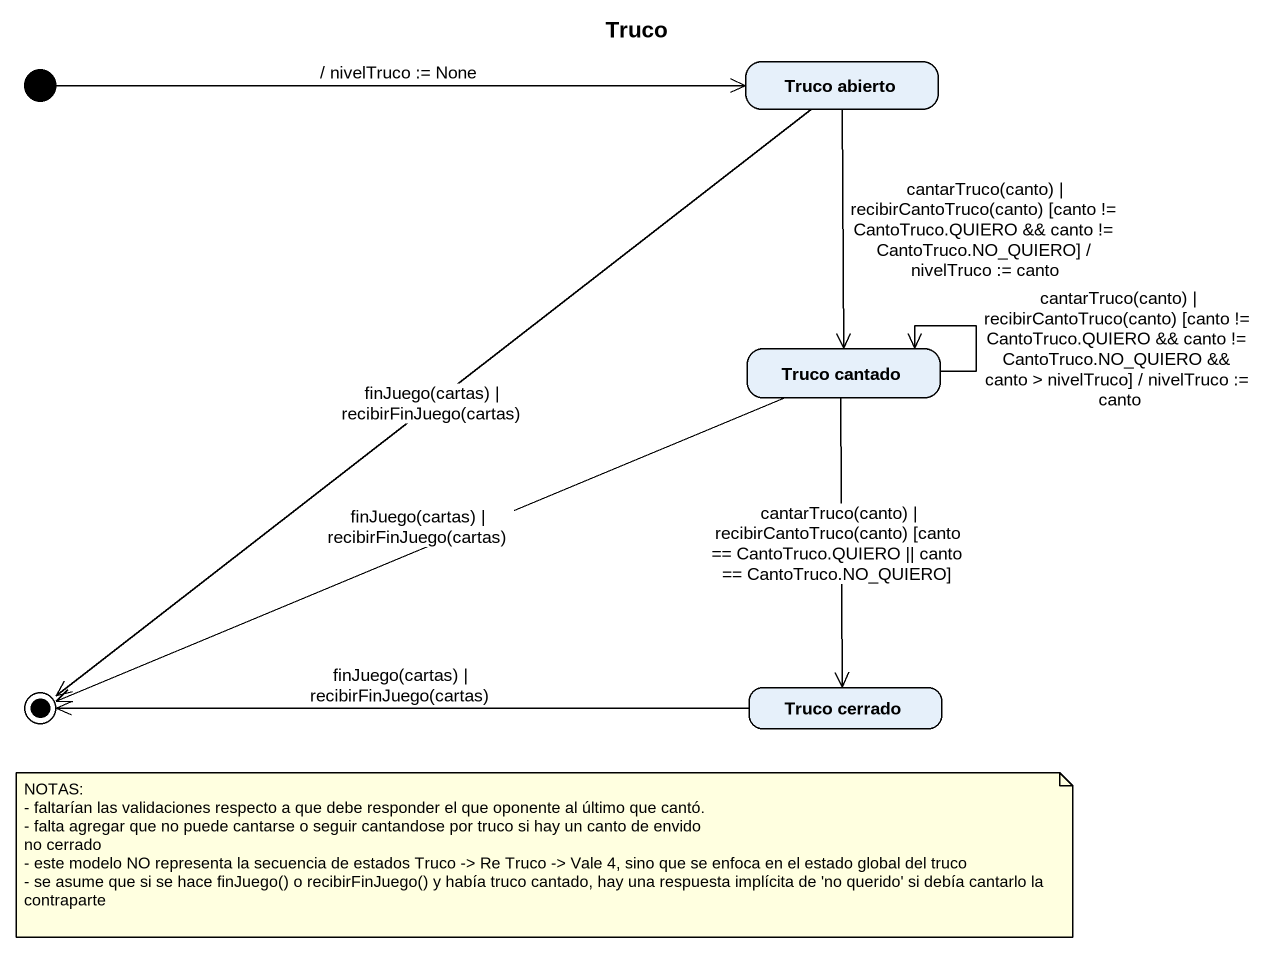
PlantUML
@startuml
title Truco
hide empty description
state "Truco abierto" as Truco_abierto
state "Truco cantado" as Truco_cantado
state "Truco cerrado" as Truco_cerrado
[*] -right-> Truco_abierto : / nivelTruco := None
Truco_abierto --> Truco_cantado : cantarTruco(canto) | recibirCantoTruco(canto) [canto != CantoTruco.QUIERO && canto != CantoTruco.NO_QUIERO] / nivelTruco := canto
Truco_cantado --> Truco_cantado : cantarTruco(canto) | recibirCantoTruco(canto) [canto != CantoTruco.QUIERO && canto != CantoTruco.NO_QUIERO && canto > nivelTruco] / nivelTruco := canto
Truco_cantado --> Truco_cerrado : cantarTruco(canto) | recibirCantoTruco(canto) [canto == CantoTruco.QUIERO || canto == CantoTruco.NO_QUIERO]
Truco_abierto --> [*] : finJuego(cartas) | recibirFinJuego(cartas)
Truco_cantado -left-> [*] : finJuego(cartas) | recibirFinJuego(cartas)
Truco_cerrado -left-> [*] : finJuego(cartas) | recibirFinJuego(cartas)
note as N1
  NOTAS:
  - faltarían las validaciones respecto a que debe responder el que oponente al último que cantó.
  - falta agregar que no puede cantarse o seguir cantandose por truco si hay un canto de envido
  no cerrado
  - este modelo NO representa la secuencia de estados Truco -> Re Truco -> Vale 4, sino que se enfoca en el estado global del truco
  - se asume que si se hace finJuego() o recibirFinJuego() y había truco cantado, hay una respuesta implícita de 'no querido' si debía cantarlo la contraparte
end note
@enduml
